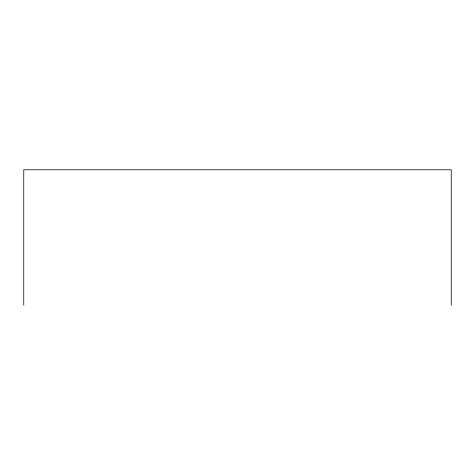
<?xml version="1.0" encoding="UTF-8"?>
<svg xmlns="http://www.w3.org/2000/svg" width="475" height="475" viewBox="0 0 475 475"><rect width="100%" height="100%" fill="white"/><g stroke="black" fill="none" stroke-linecap="round" stroke-linejoin="round"><path stroke-width="0.71" d="M451.25 305.205L451.25 169.795L23.75 169.795L23.75 305.205"/></g></svg>
